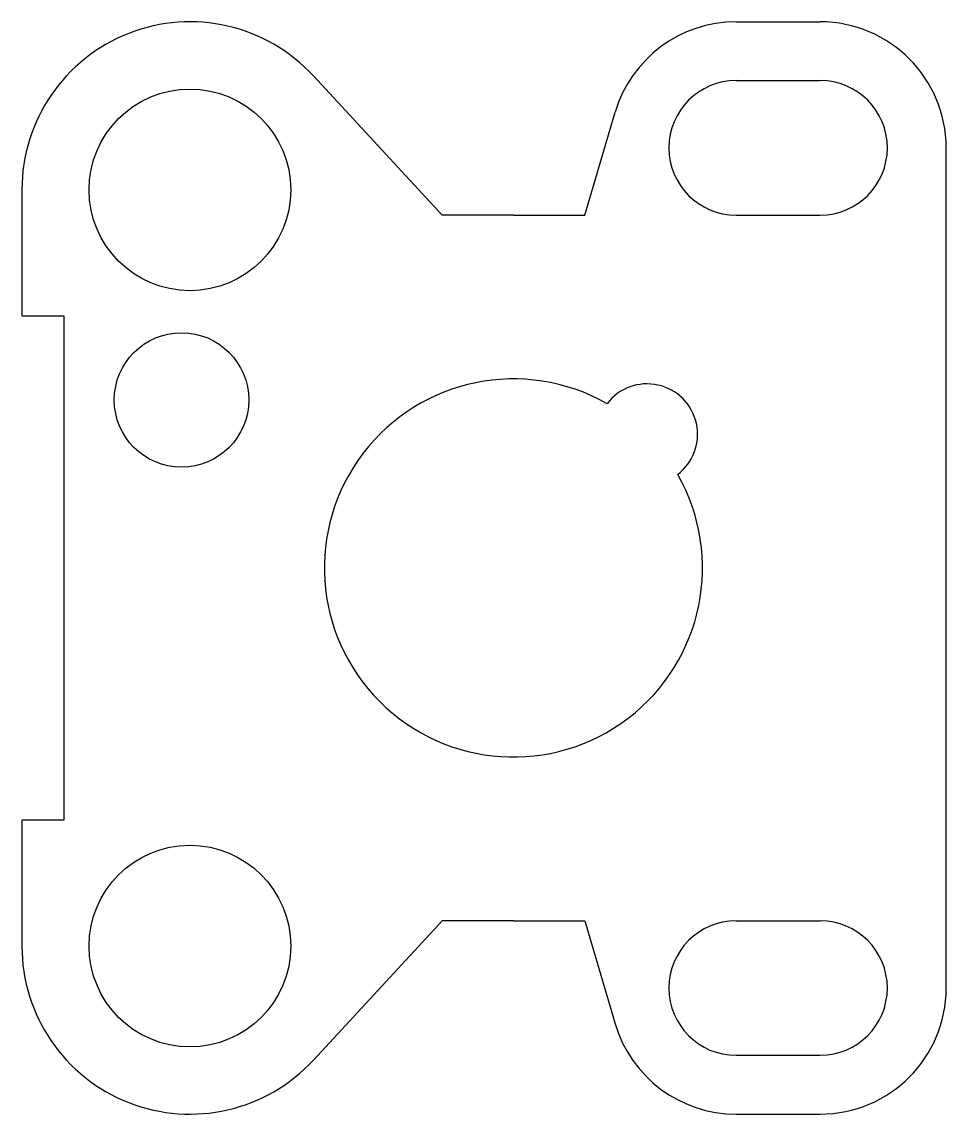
# Model space of a CAD drawing. Header units: millimetres. Extents: x 2475 to 2585, y 1148 to 1278.
import ezdxf

# ---------------------------------------------------------------- set-up
doc = ezdxf.new("R2010")
doc.units = ezdxf.units.MM

msp = doc.modelspace()

# ---------------------------------------------------------------- linework, layer by layer
for p, q in [((2559.58, 1278.22), (2569.58, 1278.22)), ((2524.58, 1255.22), (2509.27, 1271.79)), ((2559.58, 1271.22), (2569.58, 1271.22)), ((2541.58, 1255.22), (2545.19, 1267.46)), ((2584.58, 1163.22), (2584.58, 1263.22)), ((2474.58, 1258.22), (2474.58, 1243.22)), ((2533.08, 1255.22), (2524.58, 1255.22)), ((2533.08, 1255.22), (2541.58, 1255.22)), ((2559.58, 1255.22), (2569.58, 1255.22)), ((2474.58, 1243.22), (2479.58, 1243.22)), ((2479.58, 1243.22), (2479.58, 1213.22)), ((2479.58, 1213.22), (2479.58, 1183.22)), ((2479.58, 1183.22), (2474.58, 1183.22)), ((2474.58, 1183.22), (2474.58, 1168.22)), ((2524.58, 1171.22), (2509.27, 1154.64)), ((2533.08, 1171.22), (2524.58, 1171.22)), ((2533.08, 1171.22), (2541.58, 1171.22)), ((2541.58, 1171.22), (2545.19, 1158.97)), ((2559.58, 1171.22), (2569.58, 1171.22)), ((2559.58, 1155.22), (2569.58, 1155.22)), ((2559.58, 1148.22), (2569.58, 1148.22)), ((2569.58, 1148.22), (2569.58, 1148.22))]:
    msp.add_line(p, q)
for centre, radius in [((2494.58, 1258.22), 12), ((2493.58, 1233.22), 8), ((2494.58, 1168.22), 12)]:
    msp.add_circle(centre, radius)
for centre, radius, start, end in [((2494.58, 1258.22), 20, 42.7329, 180), ((2559.58, 1263.22), 15, 90, 163.56), ((2569.58, 1263.22), 15, 0, 90), ((2559.58, 1263.22), 8, 90, 270), ((2569.58, 1263.22), 8, 270, 90), ((2533.08, 1213.22), 22.5, 60.3245, 29.6755), ((2548.99, 1229.13), 6, 307.3377, 142.6623), ((2559.58, 1163.22), 8, 90, 270), ((2569.58, 1163.22), 8, 270, 90), ((2494.58, 1168.22), 20, 180, 317.2671), ((2569.58, 1163.22), 15, 270, 0), ((2559.58, 1163.22), 15, 196.44, 270)]:
    msp.add_arc(centre, radius, start, end)

doc.saveas('drawing.dxf')
